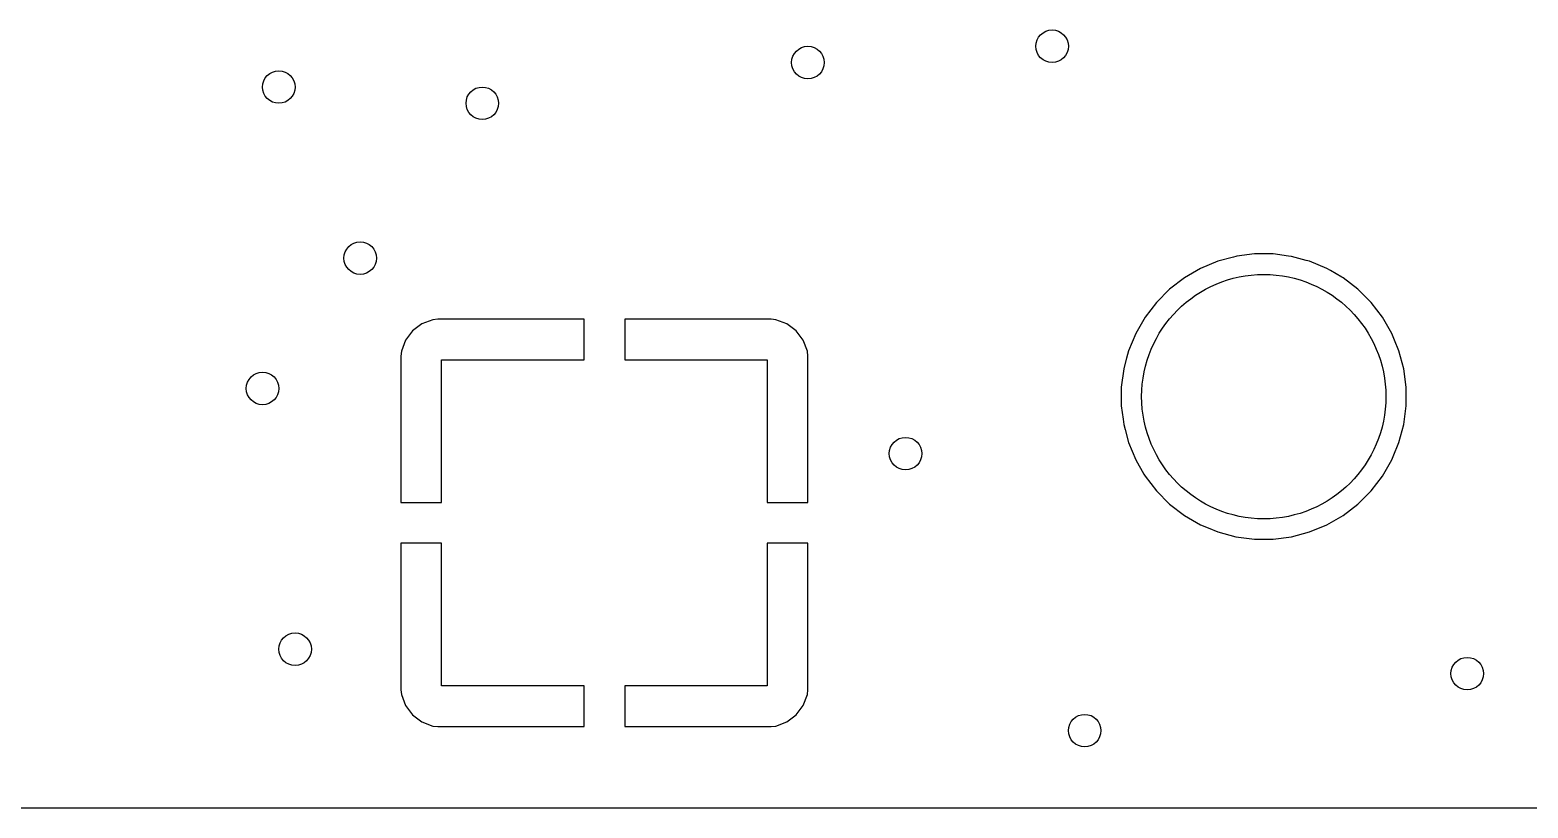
# Model space of a CAD drawing. Extents: x 2.03 to 8.88, y -5.74 to -2.97.
# Drawn here: x 7.104 to 7.829, y -5.738 to -5.362 of the extents above; entities that cross this region are included whole.
import ezdxf

# ---------------------------------------------------------------- set-up
doc = ezdxf.new("R2010")
doc.units = 0
doc.header["$MEASUREMENT"] = 0
doc.layers.add('BLACK', color=7, linetype='CONTINUOUS')

msp = doc.modelspace()

# ---------------------------------------------------------------- linework, layer by layer
at = {"layer": 'BLACK', "linetype": 'CONTINUOUS'}
for p, q in [((7.67024, -5.47743), (7.66242, -5.48194)), ((7.67859, -5.47397), (7.67024, -5.47743)), ((7.67024, -5.47743), (7.67024, -5.47743)), ((7.68614, -5.47195), (7.67859, -5.47397)), ((7.68731, -5.47163), (7.68614, -5.47195)), ((7.68774, -5.47158), (7.68731, -5.47163)), ((7.69627, -5.47045), (7.68774, -5.47158)), ((7.7053, -5.47045), (7.69627, -5.47045)), ((7.69627, -5.47045), (7.69627, -5.47045)), ((7.71276, -5.47143), (7.7053, -5.47045)), ((7.7053, -5.47045), (7.7053, -5.47045)), ((7.71426, -5.47163), (7.71276, -5.47143)), ((7.72136, -5.47354), (7.71426, -5.47163)), ((7.72299, -5.47397), (7.72136, -5.47354)), ((7.73133, -5.47743), (7.72299, -5.47397)), ((7.73303, -5.47841), (7.73133, -5.47743)), ((7.73133, -5.47743), (7.73133, -5.47743)), ((7.66242, -5.48194), (7.65525, -5.48744)), ((7.73862, -5.48163), (7.73303, -5.47841)), ((7.73916, -5.48194), (7.73862, -5.48163)), ((7.74633, -5.48744), (7.73916, -5.48194)), ((7.65525, -5.48744), (7.64886, -5.49383)), ((7.75271, -5.49383), (7.74633, -5.48744)), ((7.74633, -5.48744), (7.74633, -5.48744)), ((7.64886, -5.49383), (7.64336, -5.501)), ((7.75821, -5.501), (7.75271, -5.49383)), ((7.75271, -5.49383), (7.75271, -5.49383)), ((7.29362, -5.5042), (7.28909, -5.50759)), ((7.29892, -5.50222), (7.29362, -5.5042)), ((7.29362, -5.5042), (7.29362, -5.5042)), ((7.30127, -5.50197), (7.29892, -5.50222)), ((7.29892, -5.50222), (7.29892, -5.50222)), ((7.37205, -5.50197), (7.30127, -5.50197)), ((7.37205, -5.52165), (7.37205, -5.50197)), ((7.46251, -5.50197), (7.39173, -5.50197)), ((7.39173, -5.50197), (7.39173, -5.52165)), ((7.46486, -5.50222), (7.46251, -5.50197)), ((7.47016, -5.5042), (7.46486, -5.50222)), ((7.46486, -5.50222), (7.46486, -5.50222)), ((7.47469, -5.50759), (7.47016, -5.5042)), ((7.47016, -5.5042), (7.47016, -5.5042)), ((7.64336, -5.501), (7.63884, -5.50882)), ((7.76273, -5.50882), (7.75821, -5.501)), ((7.75821, -5.501), (7.75821, -5.501)), ((7.75821, -5.501), (7.75821, -5.501)), ((7.28569, -5.51212), (7.28372, -5.51743)), ((7.28909, -5.50759), (7.28569, -5.51212)), ((7.28569, -5.51212), (7.28569, -5.51212)), ((7.28909, -5.50759), (7.28909, -5.50759)), ((7.47808, -5.51212), (7.47469, -5.50759)), ((7.47469, -5.50759), (7.47469, -5.50759)), ((7.48006, -5.51743), (7.47808, -5.51212)), ((7.47808, -5.51212), (7.47808, -5.51212)), ((7.63884, -5.50882), (7.63539, -5.51717)), ((7.63884, -5.50882), (7.63884, -5.50882)), ((7.76409, -5.51211), (7.76273, -5.50882)), ((7.76273, -5.50882), (7.76273, -5.50882)), ((7.76273, -5.50882), (7.76273, -5.50882)), ((7.76619, -5.51717), (7.76409, -5.51211)), ((7.28372, -5.51743), (7.28346, -5.51977)), ((7.28346, -5.51977), (7.28346, -5.59055)), ((7.28372, -5.51743), (7.28372, -5.51743)), ((7.48031, -5.51977), (7.48006, -5.51743)), ((7.48006, -5.51743), (7.48006, -5.51743)), ((7.48031, -5.51977), (7.48031, -5.51977)), ((7.48031, -5.53485), (7.48031, -5.51977)), ((7.63442, -5.52077), (7.63307, -5.52581)), ((7.63539, -5.51717), (7.63442, -5.52077)), ((7.76853, -5.5259), (7.76619, -5.51717)), ((7.30315, -5.59055), (7.30315, -5.52165)), ((7.30315, -5.52165), (7.37205, -5.52165)), ((7.39173, -5.52165), (7.46063, -5.52165)), ((7.46063, -5.52165), (7.46063, -5.59055)), ((7.63305, -5.5259), (7.63187, -5.53485)), ((7.63307, -5.52581), (7.63305, -5.5259)), ((7.63305, -5.5259), (7.63305, -5.5259)), ((7.7697, -5.53485), (7.76853, -5.5259)), ((7.48031, -5.59055), (7.48031, -5.53485)), ((7.63187, -5.53485), (7.63187, -5.54389)), ((7.7697, -5.54389), (7.7697, -5.53485)), ((7.63187, -5.54389), (7.63271, -5.55024)), ((7.76853, -5.55284), (7.7697, -5.54389)), ((7.63271, -5.55024), (7.63305, -5.55284)), ((7.63305, -5.55284), (7.63369, -5.55523)), ((7.63369, -5.55523), (7.63539, -5.56157)), ((7.76619, -5.56157), (7.76853, -5.55284)), ((7.63539, -5.56157), (7.63884, -5.56992)), ((7.76342, -5.56824), (7.76619, -5.56157)), ((7.63884, -5.56992), (7.63884, -5.56992)), ((7.63884, -5.56992), (7.63884, -5.56992)), ((7.63884, -5.56992), (7.63884, -5.56992)), ((7.63884, -5.56992), (7.6428, -5.57677)), ((7.75821, -5.57774), (7.76273, -5.56992)), ((7.76273, -5.56992), (7.76342, -5.56824)), ((7.76273, -5.56992), (7.76273, -5.56992)), ((7.76273, -5.56992), (7.76273, -5.56992)), ((7.76273, -5.56992), (7.76273, -5.56992)), ((7.6428, -5.57677), (7.64336, -5.57774)), ((7.64336, -5.57774), (7.64886, -5.58491)), ((7.75271, -5.58491), (7.75821, -5.57774)), ((7.64886, -5.58491), (7.64886, -5.58491)), ((7.64886, -5.58491), (7.65525, -5.5913)), ((7.74633, -5.5913), (7.75271, -5.58491)), ((7.75271, -5.58491), (7.75271, -5.58491)), ((7.75271, -5.58491), (7.75271, -5.58491)), ((7.28346, -5.59055), (7.30315, -5.59055)), ((7.46063, -5.59055), (7.48031, -5.59055)), ((7.65525, -5.5913), (7.65525, -5.5913)), ((7.65525, -5.5913), (7.66242, -5.5968)), ((7.73916, -5.5968), (7.74633, -5.5913)), ((7.74633, -5.5913), (7.74633, -5.5913)), ((7.74633, -5.5913), (7.74633, -5.5913)), ((7.66242, -5.5968), (7.66242, -5.5968)), ((7.66242, -5.5968), (7.66242, -5.5968)), ((7.66242, -5.5968), (7.67024, -5.60131)), ((7.73133, -5.60131), (7.73916, -5.5968)), ((7.67024, -5.60131), (7.67024, -5.60131)), ((7.67024, -5.60131), (7.67024, -5.60131)), ((7.67024, -5.60131), (7.67384, -5.6028)), ((7.67384, -5.6028), (7.67859, -5.60477)), ((7.67859, -5.60477), (7.68731, -5.60711)), ((7.68731, -5.60711), (7.69627, -5.60829)), ((7.7053, -5.60829), (7.71426, -5.60711)), ((7.71426, -5.60711), (7.72299, -5.60477)), ((7.72299, -5.60477), (7.73133, -5.60131)), ((7.30315, -5.61024), (7.28346, -5.61024)), ((7.28346, -5.61024), (7.28346, -5.68102)), ((7.30315, -5.67913), (7.30315, -5.61024)), ((7.48031, -5.61024), (7.46063, -5.61024)), ((7.46063, -5.61024), (7.46063, -5.67913)), ((7.48031, -5.68102), (7.48031, -5.61024)), ((7.69627, -5.60829), (7.69627, -5.60829)), ((7.69627, -5.60829), (7.7053, -5.60829)), ((7.7053, -5.60829), (7.7053, -5.60829)), ((7.37205, -5.67913), (7.30315, -5.67913)), ((7.37205, -5.69882), (7.37205, -5.67913)), ((7.46063, -5.67913), (7.39173, -5.67913)), ((7.39173, -5.67913), (7.39173, -5.69882)), ((7.28346, -5.68102), (7.28372, -5.68336)), ((7.28372, -5.68336), (7.28372, -5.68336)), ((7.28372, -5.68336), (7.28569, -5.68866)), ((7.47808, -5.68866), (7.48006, -5.68336)), ((7.48006, -5.68336), (7.48031, -5.68102)), ((7.48006, -5.68336), (7.48006, -5.68336)), ((7.48031, -5.68102), (7.48031, -5.68102)), ((7.28569, -5.68866), (7.28569, -5.68867)), ((7.28569, -5.68867), (7.28909, -5.6932)), ((7.28909, -5.6932), (7.28909, -5.6932)), ((7.28909, -5.6932), (7.29362, -5.69659)), ((7.47016, -5.69659), (7.47469, -5.6932)), ((7.47469, -5.6932), (7.47808, -5.68867)), ((7.47469, -5.6932), (7.47469, -5.6932)), ((7.47808, -5.68867), (7.47808, -5.68866)), ((7.29362, -5.69659), (7.29362, -5.69659)), ((7.29362, -5.69659), (7.29892, -5.69857)), ((7.29892, -5.69857), (7.29892, -5.69857)), ((7.29892, -5.69857), (7.30127, -5.69882)), ((7.30127, -5.69882), (7.30127, -5.69882)), ((7.30127, -5.69882), (7.37205, -5.69882)), ((7.39173, -5.69882), (7.46251, -5.69882)), ((7.46251, -5.69882), (7.46486, -5.69857)), ((7.46251, -5.69882), (7.46251, -5.69882)), ((7.46486, -5.69857), (7.47016, -5.69659)), ((7.46486, -5.69857), (7.46486, -5.69857)), ((7.47016, -5.69659), (7.47016, -5.69659)), ((8.79905, -5.73817), (2.10646, -5.73817))]:
    msp.add_line(p, q, dxfattribs=at)
at = {"layer": 'BLACK'}
for centre, radius in [((7.59843, -5.37008), 0.00787), ((7.48031, -5.37795), 0.00787), ((7.22441, -5.38976), 0.00787), ((7.32283, -5.39764), 0.00787), ((7.26378, -5.47244), 0.00787), ((7.70079, -5.53937), 0.05906), ((7.21654, -5.53543), 0.00787), ((7.52756, -5.56693), 0.00787), ((7.23228, -5.66142), 0.00787), ((7.79921, -5.67323), 0.00787), ((7.61417, -5.70079), 0.00787)]:
    msp.add_circle(centre, radius, dxfattribs=at)
at = {"layer": 'WHITE'}
for centre, radius in [((7.59843, -5.37008), 0.00787), ((7.48031, -5.37795), 0.00787), ((7.22441, -5.38976), 0.00787), ((7.32283, -5.39764), 0.00787), ((7.26378, -5.47244), 0.00787), ((7.70079, -5.53937), 0.05906), ((7.21654, -5.53543), 0.00787), ((7.52756, -5.56693), 0.00787), ((7.23228, -5.66142), 0.00787), ((7.79921, -5.67323), 0.00787), ((7.61417, -5.70079), 0.00787)]:
    msp.add_circle(centre, radius, dxfattribs=at)

doc.saveas('drawing.dxf')
